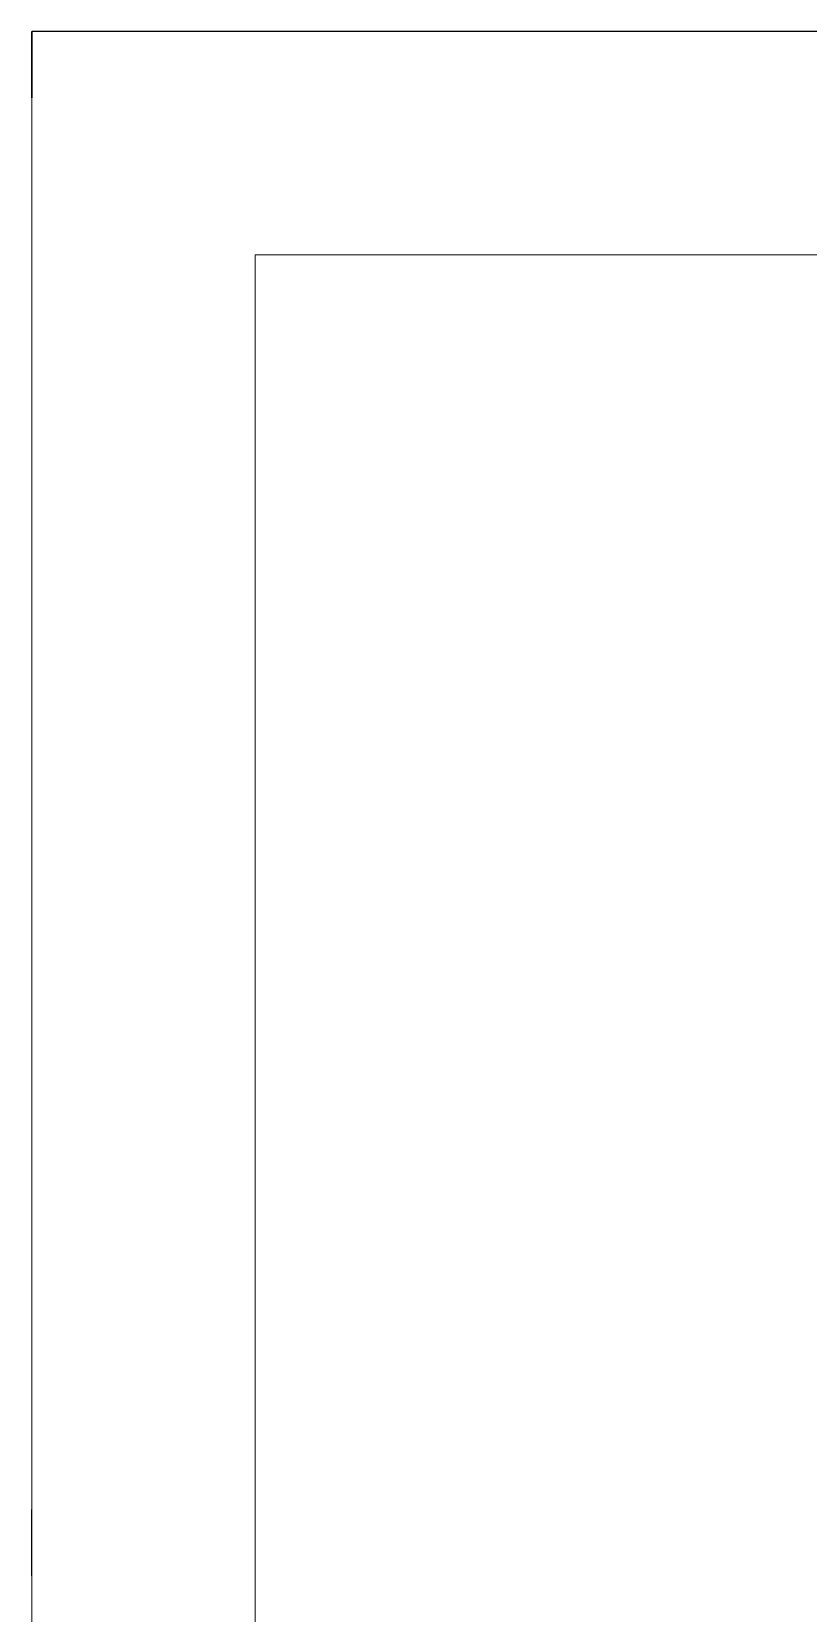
# Model space of a CAD drawing. Header units: centimetres. Extents: x 54005 to 61405, y 90310 to 94744.
# Drawn here: x 56551.6 to 56598.5, y 92056 to 92151.5 of the extents above; entities that cross this region are included whole.
import ezdxf

# ---------------------------------------------------------------- set-up
doc = ezdxf.new("R2010")
doc.units = ezdxf.units.CM
doc.header["$LTSCALE"] = 25
doc.layers.get('0').update_dxf_attribs({"lineweight": 0})
doc.layers.add('OC-Mutfak_Ekipman', color=252, linetype='Continuous')

# ---------------------------------------------------------------- blocks, each defined once
blk = doc.blocks.new('ekmek')
for points in [[(2431.854, 3787.293), (2361.854, 3787.293), (2361.854, 3587.292), (2431.854, 3587.292)], [(2418.379, 3773.818), (2375.329, 3773.818), (2375.329, 3600.767), (2418.379, 3600.767)]]:
    blk.add_lwpolyline(points, close=True)
at = {"layer": 'OC-Mutfak_Ekipman'}
for p, q in [((2361.854, 3783.293), (2361.854, 3787.293)), ((2361.854, 3787.293), (2361.854, 3783.293)), ((2431.854, 3787.293), (2361.854, 3787.293)), ((2361.843, 3698.128), (2361.842, 3694.128)), ((2361.843, 3698.128), (2361.842, 3694.128))]:
    blk.add_line(p, q, dxfattribs=at)

msp = doc.modelspace()

# ---------------------------------------------------------------- block references
msp.add_blockref('ekmek', (54189.786, 88364.173))

doc.saveas('drawing.dxf')
